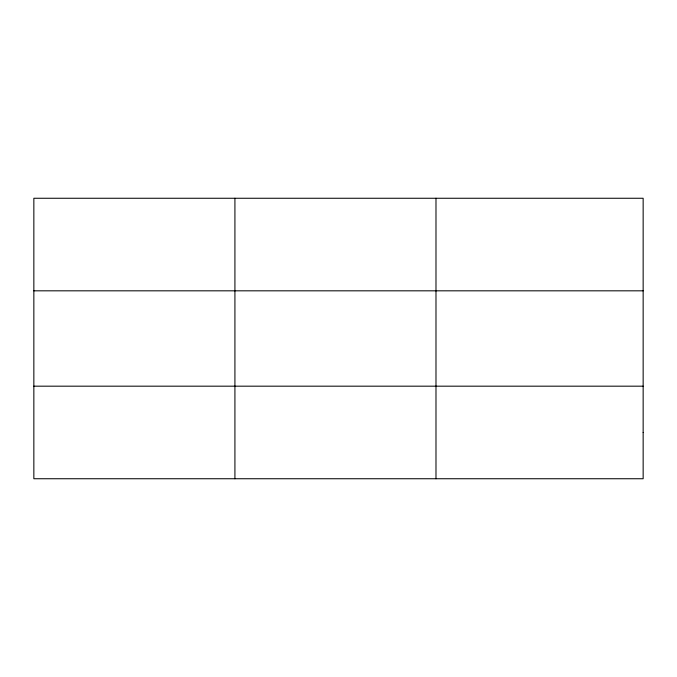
<?xml version="1.0" encoding="UTF-8"?>
<svg xmlns="http://www.w3.org/2000/svg" width="677" height="677" viewBox="0 0 677 677"><rect width="100%" height="100%" fill="white"/><g stroke="black" fill="none" stroke-linecap="round" stroke-linejoin="round"><path stroke-width="1.02" d="M234.919 198.259L234.919 478.741M435.988 198.259L435.988 478.741M33.85 290.822L643.15 290.822M33.85 386.178L643.15 386.178M643.15 432.459L643.15 478.741L33.85 478.741L33.85 198.259L643.15 198.259L643.15 432.459"/></g></svg>
